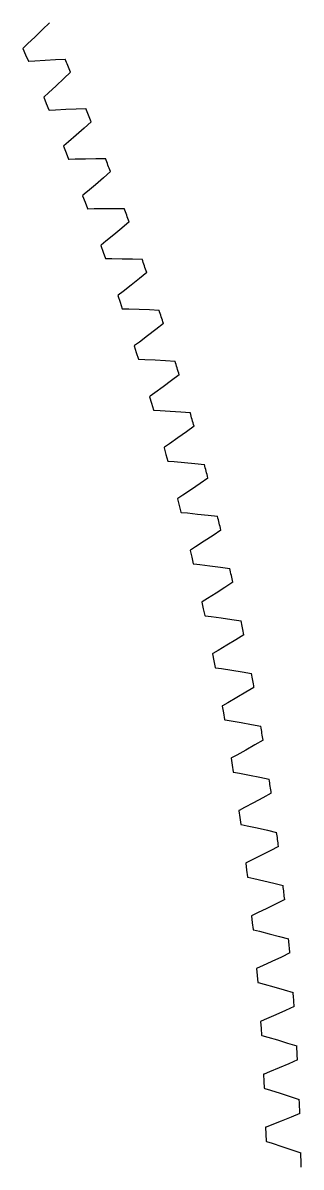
# Model space of a CAD drawing. Extents: x -220 to 220, y -220 to 220.
# Drawn here: x 198.8 to 219.7, y 3.5 to 89.1 of the extents above; entities that cross this region are included whole.
import ezdxf

# ---------------------------------------------------------------- set-up
doc = ezdxf.new("R2010")
doc.units = 0

msp = doc.modelspace()

# ---------------------------------------------------------------- linework, layer by layer
at = {"layer": 'layer0'}
for p, q in [((200.821, 89.126), (200.314, 88.627)), ((200.314, 88.627), (199.746, 88.078)), ((199.19, 87.552), (198.859, 87.245)), ((199.746, 88.078), (199.19, 87.552)), ((198.838, 87.221), (198.835, 87.212)), ((198.835, 87.212), (199.042, 86.738)), ((198.859, 87.245), (198.838, 87.221)), ((199.042, 86.738), (199.248, 86.264)), ((199.248, 86.264), (199.256, 86.26)), ((199.256, 86.26), (199.289, 86.259)), ((199.289, 86.259), (199.739, 86.292)), ((199.739, 86.292), (200.503, 86.342)), ((200.503, 86.342), (201.291, 86.384)), ((201.291, 86.384), (202.002, 86.416)), ((201.9, 84.953), (201.321, 84.415)), ((202.415, 85.443), (201.9, 84.953)), ((201.321, 84.415), (200.756, 83.899)), ((200.398, 83.574), (200.395, 83.566)), ((200.395, 83.566), (200.593, 83.088)), ((200.42, 83.598), (200.398, 83.574)), ((200.756, 83.899), (200.42, 83.598)), ((200.593, 83.088), (200.791, 82.611)), ((200.791, 82.611), (200.799, 82.606)), ((200.799, 82.606), (200.831, 82.605)), ((200.831, 82.605), (201.282, 82.63)), ((201.282, 82.63), (202.046, 82.665)), ((202.046, 82.665), (202.836, 82.694)), ((202.836, 82.694), (203.547, 82.712)), ((203.942, 81.732), (203.418, 81.252)), ((202.83, 80.724), (202.255, 80.219)), ((203.418, 81.252), (202.83, 80.724)), ((201.89, 79.9), (201.888, 79.892)), ((201.888, 79.892), (202.077, 79.411)), ((201.913, 79.924), (201.89, 79.9)), ((202.255, 80.219), (201.913, 79.924)), ((202.077, 79.411), (202.266, 78.93)), ((202.266, 78.93), (202.274, 78.925)), ((202.274, 78.925), (202.306, 78.923)), ((202.306, 78.923), (202.757, 78.94)), ((202.757, 78.94), (203.522, 78.961)), ((203.522, 78.961), (204.312, 78.975)), ((204.312, 78.975), (205.023, 78.98)), ((205.401, 77.993), (204.868, 77.523)), ((204.868, 77.523), (204.27, 77.006)), ((203.339, 76.223), (203.316, 76.2)), ((203.686, 76.511), (203.339, 76.223)), ((204.27, 77.006), (203.686, 76.511)), ((203.316, 76.2), (203.313, 76.191)), ((203.313, 76.191), (203.493, 75.707)), ((203.493, 75.707), (203.674, 75.222)), ((203.674, 75.222), (203.681, 75.218)), ((203.681, 75.218), (203.714, 75.215)), ((203.714, 75.215), (204.165, 75.224)), ((204.165, 75.224), (204.93, 75.231)), ((204.93, 75.231), (205.72, 75.231)), ((205.72, 75.231), (206.432, 75.223)), ((206.249, 73.768), (205.642, 73.262)), ((206.791, 74.229), (206.249, 73.768)), ((205.642, 73.262), (205.05, 72.779)), ((204.674, 72.474), (204.671, 72.465)), ((204.671, 72.465), (204.842, 71.977)), ((204.697, 72.496), (204.674, 72.474)), ((205.05, 72.779), (204.697, 72.496)), ((204.842, 71.977), (205.014, 71.49)), ((205.014, 71.49), (205.021, 71.485)), ((205.021, 71.485), (205.054, 71.482)), ((205.054, 71.482), (205.505, 71.482)), ((205.505, 71.482), (206.27, 71.476)), ((206.27, 71.476), (207.06, 71.461)), ((207.06, 71.461), (207.771, 71.44)), ((208.112, 70.44), (207.562, 69.989)), ((206.946, 69.494), (206.345, 69.021)), ((207.562, 69.989), (206.946, 69.494)), ((205.963, 68.723), (205.96, 68.715)), ((205.96, 68.715), (206.123, 68.224)), ((205.987, 68.745), (205.963, 68.723)), ((206.345, 69.021), (205.987, 68.745)), ((206.123, 68.224), (206.285, 67.733)), ((206.285, 67.733), (206.293, 67.729)), ((206.293, 67.729), (206.325, 67.725)), ((206.325, 67.725), (206.776, 67.717)), ((206.776, 67.717), (207.541, 67.696)), ((207.541, 67.696), (208.331, 67.667)), ((208.331, 67.667), (209.041, 67.633)), ((208.806, 66.186), (208.181, 65.703)), ((209.364, 66.627), (208.806, 66.186)), ((207.571, 65.241), (207.208, 64.972)), ((208.181, 65.703), (207.571, 65.241)), ((207.184, 64.95), (207.181, 64.942)), ((207.181, 64.942), (207.334, 64.448)), ((207.208, 64.972), (207.184, 64.95)), ((207.334, 64.448), (207.488, 63.955)), ((207.488, 63.955), (207.495, 63.95)), ((207.495, 63.95), (207.527, 63.946)), ((207.527, 63.946), (207.979, 63.929)), ((207.979, 63.929), (208.743, 63.895)), ((208.743, 63.895), (209.532, 63.851)), ((209.532, 63.851), (210.242, 63.804)), ((210.546, 62.792), (209.98, 62.362)), ((209.346, 61.89), (208.728, 61.439)), ((209.98, 62.362), (209.346, 61.89)), ((208.336, 61.155), (208.332, 61.147)), ((208.332, 61.147), (208.477, 60.651)), ((208.361, 61.177), (208.336, 61.155)), ((208.728, 61.439), (208.361, 61.177)), ((208.477, 60.651), (208.621, 60.154)), ((208.621, 60.154), (208.629, 60.149)), ((208.629, 60.149), (208.661, 60.145)), ((208.661, 60.145), (209.112, 60.12)), ((209.112, 60.12), (209.875, 60.071)), ((209.875, 60.071), (210.663, 60.013)), ((210.663, 60.013), (211.372, 59.954)), ((211.084, 58.516), (210.442, 58.056)), ((211.658, 58.936), (211.084, 58.516)), ((209.815, 57.617), (209.443, 57.361)), ((210.442, 58.056), (209.815, 57.617)), ((209.418, 57.34), (209.414, 57.332)), ((209.414, 57.332), (209.55, 56.833)), ((209.443, 57.361), (209.418, 57.34)), ((209.55, 56.833), (209.685, 56.334)), ((209.685, 56.334), (209.692, 56.329)), ((209.692, 56.329), (209.724, 56.324)), ((209.724, 56.324), (210.175, 56.291)), ((210.175, 56.291), (210.937, 56.228)), ((210.937, 56.228), (211.724, 56.156)), ((211.724, 56.156), (212.432, 56.083)), ((212.699, 55.061), (212.117, 54.651)), ((211.467, 54.203), (210.832, 53.775)), ((212.117, 54.651), (211.467, 54.203)), ((210.43, 53.506), (210.427, 53.498)), ((210.427, 53.498), (210.553, 52.996)), ((210.456, 53.526), (210.43, 53.506)), ((210.832, 53.775), (210.456, 53.526)), ((210.553, 52.996), (210.679, 52.495)), ((210.679, 52.495), (210.686, 52.49)), ((210.686, 52.49), (210.718, 52.484)), ((210.718, 52.484), (211.168, 52.443)), ((211.168, 52.443), (211.929, 52.366)), ((211.929, 52.366), (212.714, 52.279)), ((212.714, 52.279), (213.42, 52.194)), ((213.08, 50.768), (212.422, 50.331)), ((213.669, 51.167), (213.08, 50.768)), ((211.398, 49.673), (211.373, 49.653)), ((211.779, 49.915), (211.398, 49.673)), ((212.422, 50.331), (211.779, 49.915)), ((211.373, 49.653), (211.369, 49.645)), ((211.369, 49.645), (211.486, 49.142)), ((211.486, 49.142), (211.603, 48.638)), ((211.603, 48.638), (211.61, 48.633)), ((211.61, 48.633), (211.642, 48.626)), ((211.642, 48.626), (212.09, 48.577)), ((212.09, 48.577), (212.85, 48.487)), ((212.85, 48.487), (213.634, 48.386)), ((213.634, 48.386), (214.338, 48.287)), ((214.568, 47.256), (213.972, 46.868)), ((213.305, 46.443), (212.656, 46.039)), ((213.972, 46.868), (213.305, 46.443)), ((212.244, 45.785), (212.24, 45.777)), ((212.24, 45.777), (212.348, 45.271)), ((212.27, 45.804), (212.244, 45.785)), ((212.656, 46.039), (212.27, 45.804)), ((212.348, 45.271), (212.456, 44.765)), ((212.456, 44.765), (212.463, 44.76)), ((212.463, 44.76), (212.494, 44.753)), ((212.494, 44.753), (212.942, 44.695)), ((212.942, 44.695), (213.7, 44.591)), ((213.7, 44.591), (214.482, 44.476)), ((214.482, 44.476), (215.184, 44.364)), ((214.792, 42.952), (214.118, 42.54)), ((215.395, 43.329), (214.792, 42.952)), ((213.461, 42.147), (213.071, 41.919)), ((214.118, 42.54), (213.461, 42.147)), ((213.045, 41.901), (213.041, 41.893)), ((213.041, 41.893), (213.139, 41.385)), ((213.071, 41.919), (213.045, 41.901)), ((213.139, 41.385), (213.238, 40.878)), ((213.238, 40.878), (213.245, 40.872)), ((213.245, 40.872), (213.276, 40.864)), ((213.276, 40.864), (213.723, 40.799)), ((213.723, 40.799), (214.479, 40.681)), ((214.479, 40.681), (215.258, 40.551)), ((215.258, 40.551), (215.959, 40.427)), ((214.859, 38.622), (214.195, 38.242)), ((215.541, 39.022), (214.859, 38.622)), ((216.151, 39.388), (215.541, 39.022)), ((213.775, 38.003), (213.77, 37.995)), ((213.77, 37.995), (213.86, 37.486)), ((213.802, 38.021), (213.775, 38.003)), ((214.195, 38.242), (213.802, 38.021)), ((213.86, 37.486), (213.949, 36.976)), ((213.949, 36.976), (213.956, 36.97)), ((213.956, 36.97), (213.987, 36.962)), ((213.987, 36.962), (214.432, 36.888)), ((214.432, 36.888), (215.186, 36.757)), ((215.186, 36.757), (215.963, 36.613)), ((215.963, 36.613), (216.661, 36.476)), ((216.834, 35.433), (216.218, 35.079)), ((214.858, 34.323), (214.46, 34.11)), ((215.529, 34.691), (214.858, 34.323)), ((216.218, 35.079), (215.529, 34.691)), ((214.433, 34.092), (214.429, 34.084)), ((214.429, 34.084), (214.509, 33.573)), ((214.46, 34.11), (214.433, 34.092)), ((214.509, 33.573), (214.589, 33.063)), ((214.589, 33.063), (214.595, 33.057)), ((214.595, 33.057), (214.626, 33.048)), ((214.626, 33.048), (215.07, 32.966)), ((215.07, 32.966), (215.822, 32.82)), ((215.822, 32.82), (216.596, 32.662)), ((216.596, 32.662), (217.291, 32.513)), ((216.822, 31.124), (216.126, 30.749)), ((217.445, 31.467), (216.822, 31.124)), ((215.02, 30.17), (215.015, 30.162)), ((215.015, 30.162), (215.086, 29.65)), ((215.047, 30.187), (215.02, 30.17)), ((215.449, 30.393), (215.047, 30.187)), ((216.126, 30.749), (215.449, 30.393)), ((215.086, 29.65), (215.157, 29.138)), ((215.157, 29.138), (215.163, 29.132)), ((215.163, 29.132), (215.194, 29.122)), ((215.194, 29.122), (215.637, 29.032)), ((215.637, 29.032), (216.385, 28.873)), ((216.385, 28.873), (217.156, 28.701)), ((217.156, 28.701), (217.849, 28.539)), ((217.983, 27.491), (217.354, 27.158)), ((216.652, 26.797), (215.968, 26.453)), ((217.354, 27.158), (216.652, 26.797)), ((215.535, 26.238), (215.53, 26.23)), ((215.53, 26.23), (215.592, 25.717)), ((215.563, 26.254), (215.535, 26.238)), ((215.968, 26.453), (215.563, 26.254)), ((215.592, 25.717), (215.653, 25.203)), ((215.653, 25.203), (215.659, 25.197)), ((215.659, 25.197), (215.69, 25.187)), ((215.69, 25.187), (216.131, 25.089)), ((216.131, 25.089), (216.876, 24.916)), ((216.876, 24.916), (217.644, 24.73)), ((217.644, 24.73), (218.334, 24.555)), ((217.814, 23.184), (217.105, 22.835)), ((218.449, 23.505), (217.814, 23.184)), ((215.979, 22.297), (215.974, 22.289)), ((215.974, 22.289), (216.025, 21.775)), ((216.007, 22.313), (215.979, 22.297)), ((216.415, 22.505), (216.007, 22.313)), ((217.105, 22.835), (216.415, 22.505)), ((216.025, 21.775), (216.077, 21.26)), ((216.077, 21.26), (216.084, 21.254)), ((216.084, 21.254), (216.114, 21.244)), ((216.114, 21.244), (216.553, 21.137)), ((216.553, 21.137), (217.295, 20.951)), ((217.295, 20.951), (218.059, 20.751)), ((218.059, 20.751), (218.746, 20.563)), ((217.486, 18.866), (216.79, 18.548)), ((218.201, 19.202), (217.486, 18.866)), ((218.842, 19.511), (218.201, 19.202)), ((216.35, 18.348), (216.345, 18.341)), ((216.345, 18.341), (216.387, 17.826)), ((216.378, 18.364), (216.35, 18.348)), ((216.79, 18.548), (216.378, 18.364)), ((216.387, 17.826), (216.429, 17.31)), ((216.429, 17.31), (216.436, 17.304)), ((216.436, 17.304), (216.466, 17.293)), ((216.466, 17.293), (216.903, 17.179)), ((216.903, 17.179), (217.642, 16.979)), ((217.642, 16.979), (218.402, 16.765)), ((218.402, 16.765), (219.085, 16.565)), ((219.162, 15.511), (218.516, 15.214)), ((217.093, 14.586), (216.677, 14.409)), ((217.794, 14.891), (217.093, 14.586)), ((218.516, 15.214), (217.794, 14.891)), ((216.649, 14.394), (216.643, 14.386)), ((216.643, 14.386), (216.676, 13.871)), ((216.677, 14.409), (216.649, 14.394)), ((216.676, 13.871), (216.71, 13.355)), ((216.71, 13.355), (216.716, 13.348)), ((216.716, 13.348), (216.746, 13.336)), ((216.746, 13.336), (217.181, 13.214)), ((217.181, 13.214), (217.915, 13.001)), ((217.915, 13.001), (218.672, 12.773)), ((218.672, 12.773), (219.351, 12.561)), ((218.757, 11.22), (218.03, 10.911)), ((219.409, 11.505), (218.757, 11.22)), ((216.875, 10.434), (216.87, 10.427)), ((216.87, 10.427), (216.894, 9.911)), ((216.904, 10.449), (216.875, 10.434)), ((217.323, 10.618), (216.904, 10.449)), ((218.03, 10.911), (217.323, 10.618)), ((216.894, 9.911), (216.917, 9.394)), ((216.917, 9.394), (216.923, 9.388)), ((216.923, 9.388), (216.953, 9.376)), ((216.953, 9.376), (217.386, 9.246)), ((217.386, 9.246), (218.117, 9.019)), ((218.117, 9.019), (218.869, 8.777)), ((218.869, 8.777), (219.543, 8.552)), ((218.193, 6.927), (217.481, 6.647)), ((218.925, 7.223), (218.193, 6.927)), ((219.582, 7.496), (218.925, 7.223)), ((217.03, 6.472), (217.024, 6.465)), ((217.024, 6.465), (217.039, 5.948)), ((217.059, 6.486), (217.03, 6.472)), ((217.481, 6.647), (217.059, 6.486)), ((217.039, 5.948), (217.053, 5.431)), ((217.053, 5.431), (217.059, 5.424)), ((217.059, 5.424), (217.088, 5.412)), ((217.088, 5.412), (217.518, 5.274)), ((217.518, 5.274), (218.245, 5.034)), ((218.245, 5.034), (218.992, 4.778)), ((218.992, 4.778), (219.663, 4.541))]:
    msp.add_line(p, q, dxfattribs=at)
for start, end in [(22.88546, 23.16105), (21.83895, 22.11454), (20.79244, 21.06803), (19.74593, 20.02152), (18.69941, 18.975), (17.65291, 17.92849), (16.60639, 16.88198), (15.55988, 15.83547), (14.51337, 14.78896), (13.46686, 13.74245), (12.42035, 12.69593), (11.37383, 11.64942), (10.32732, 10.60291), (9.28081, 9.5564), (8.2343, 8.50989), (7.18779, 7.46337), (6.14127, 6.41686), (5.09476, 5.37035), (4.04825, 4.32384), (3.00174, 3.27733), (1.95523, 2.23082), (0.90872, 1.1843)]:
    msp.add_arc((0, 0), 219.71, start, end, dxfattribs=at)
at = {"layer": 'layer1'}
for p, q in [((200.821, 89.126), (200.314, 88.627)), ((200.314, 88.627), (199.746, 88.078)), ((199.19, 87.552), (198.859, 87.245)), ((199.746, 88.078), (199.19, 87.552)), ((198.838, 87.221), (198.835, 87.212)), ((198.835, 87.212), (199.042, 86.738)), ((198.859, 87.245), (198.838, 87.221)), ((199.042, 86.738), (199.248, 86.264)), ((199.248, 86.264), (199.256, 86.26)), ((199.256, 86.26), (199.289, 86.259)), ((199.289, 86.259), (199.739, 86.292)), ((199.739, 86.292), (200.503, 86.342)), ((200.503, 86.342), (201.291, 86.384)), ((201.291, 86.384), (202.002, 86.416)), ((201.9, 84.953), (201.321, 84.415)), ((202.415, 85.443), (201.9, 84.953)), ((201.321, 84.415), (200.756, 83.899)), ((200.398, 83.574), (200.395, 83.566)), ((200.395, 83.566), (200.593, 83.088)), ((200.42, 83.598), (200.398, 83.574)), ((200.756, 83.899), (200.42, 83.598)), ((200.593, 83.088), (200.791, 82.611)), ((200.791, 82.611), (200.799, 82.606)), ((200.799, 82.606), (200.831, 82.605)), ((200.831, 82.605), (201.282, 82.63)), ((201.282, 82.63), (202.046, 82.665)), ((202.046, 82.665), (202.836, 82.694)), ((202.836, 82.694), (203.547, 82.712)), ((203.942, 81.732), (203.418, 81.252)), ((202.83, 80.724), (202.255, 80.219)), ((203.418, 81.252), (202.83, 80.724)), ((201.89, 79.9), (201.888, 79.892)), ((201.888, 79.892), (202.077, 79.411)), ((201.913, 79.924), (201.89, 79.9)), ((202.255, 80.219), (201.913, 79.924)), ((202.077, 79.411), (202.266, 78.93)), ((202.266, 78.93), (202.274, 78.925)), ((202.274, 78.925), (202.306, 78.923)), ((202.306, 78.923), (202.757, 78.94)), ((202.757, 78.94), (203.522, 78.961)), ((203.522, 78.961), (204.312, 78.975)), ((204.312, 78.975), (205.023, 78.98)), ((205.401, 77.993), (204.868, 77.523)), ((204.868, 77.523), (204.27, 77.006)), ((203.339, 76.223), (203.316, 76.2)), ((203.686, 76.511), (203.339, 76.223)), ((204.27, 77.006), (203.686, 76.511)), ((203.316, 76.2), (203.313, 76.191)), ((203.313, 76.191), (203.493, 75.707)), ((203.493, 75.707), (203.674, 75.222)), ((203.674, 75.222), (203.681, 75.218)), ((203.681, 75.218), (203.714, 75.215)), ((203.714, 75.215), (204.165, 75.224)), ((204.165, 75.224), (204.93, 75.231)), ((204.93, 75.231), (205.72, 75.231)), ((205.72, 75.231), (206.432, 75.223)), ((206.249, 73.768), (205.642, 73.262)), ((206.791, 74.229), (206.249, 73.768)), ((205.642, 73.262), (205.05, 72.779)), ((204.674, 72.474), (204.671, 72.465)), ((204.671, 72.465), (204.842, 71.977)), ((204.697, 72.496), (204.674, 72.474)), ((205.05, 72.779), (204.697, 72.496)), ((204.842, 71.977), (205.014, 71.49)), ((205.014, 71.49), (205.021, 71.485)), ((205.021, 71.485), (205.054, 71.482)), ((205.054, 71.482), (205.505, 71.482)), ((205.505, 71.482), (206.27, 71.476)), ((206.27, 71.476), (207.06, 71.461)), ((207.06, 71.461), (207.771, 71.44)), ((208.112, 70.44), (207.562, 69.989)), ((206.946, 69.494), (206.345, 69.021)), ((207.562, 69.989), (206.946, 69.494)), ((205.963, 68.723), (205.96, 68.715)), ((205.96, 68.715), (206.123, 68.224)), ((205.987, 68.745), (205.963, 68.723)), ((206.345, 69.021), (205.987, 68.745)), ((206.123, 68.224), (206.285, 67.733)), ((206.285, 67.733), (206.293, 67.729)), ((206.293, 67.729), (206.325, 67.725)), ((206.325, 67.725), (206.776, 67.717)), ((206.776, 67.717), (207.541, 67.696)), ((207.541, 67.696), (208.331, 67.667)), ((208.331, 67.667), (209.041, 67.633)), ((208.806, 66.186), (208.181, 65.703)), ((209.364, 66.627), (208.806, 66.186)), ((207.571, 65.241), (207.208, 64.972)), ((208.181, 65.703), (207.571, 65.241)), ((207.184, 64.95), (207.181, 64.942)), ((207.181, 64.942), (207.334, 64.448)), ((207.208, 64.972), (207.184, 64.95)), ((207.334, 64.448), (207.488, 63.955)), ((207.488, 63.955), (207.495, 63.95)), ((207.495, 63.95), (207.527, 63.946)), ((207.527, 63.946), (207.979, 63.929)), ((207.979, 63.929), (208.743, 63.895)), ((208.743, 63.895), (209.532, 63.851)), ((209.532, 63.851), (210.242, 63.804)), ((210.546, 62.792), (209.98, 62.362)), ((209.346, 61.89), (208.728, 61.439)), ((209.98, 62.362), (209.346, 61.89)), ((208.336, 61.155), (208.332, 61.147)), ((208.332, 61.147), (208.477, 60.651)), ((208.361, 61.177), (208.336, 61.155)), ((208.728, 61.439), (208.361, 61.177)), ((208.477, 60.651), (208.621, 60.154)), ((208.621, 60.154), (208.629, 60.149)), ((208.629, 60.149), (208.661, 60.145)), ((208.661, 60.145), (209.112, 60.12)), ((209.112, 60.12), (209.875, 60.071)), ((209.875, 60.071), (210.663, 60.013)), ((210.663, 60.013), (211.372, 59.954)), ((211.084, 58.516), (210.442, 58.056)), ((211.658, 58.936), (211.084, 58.516)), ((209.815, 57.617), (209.443, 57.361)), ((210.442, 58.056), (209.815, 57.617)), ((209.418, 57.34), (209.414, 57.332)), ((209.414, 57.332), (209.55, 56.833)), ((209.443, 57.361), (209.418, 57.34)), ((209.55, 56.833), (209.685, 56.334)), ((209.685, 56.334), (209.692, 56.329)), ((209.692, 56.329), (209.724, 56.324)), ((209.724, 56.324), (210.175, 56.291)), ((210.175, 56.291), (210.937, 56.228)), ((210.937, 56.228), (211.724, 56.156)), ((211.724, 56.156), (212.432, 56.083)), ((212.699, 55.061), (212.117, 54.651)), ((211.467, 54.203), (210.832, 53.775)), ((212.117, 54.651), (211.467, 54.203)), ((210.43, 53.506), (210.427, 53.498)), ((210.427, 53.498), (210.553, 52.996)), ((210.456, 53.526), (210.43, 53.506)), ((210.832, 53.775), (210.456, 53.526)), ((210.553, 52.996), (210.679, 52.495)), ((210.679, 52.495), (210.686, 52.49)), ((210.686, 52.49), (210.718, 52.484)), ((210.718, 52.484), (211.168, 52.443)), ((211.168, 52.443), (211.929, 52.366)), ((211.929, 52.366), (212.714, 52.279)), ((212.714, 52.279), (213.42, 52.194)), ((213.08, 50.768), (212.422, 50.331)), ((213.669, 51.167), (213.08, 50.768)), ((211.398, 49.673), (211.373, 49.653)), ((211.779, 49.915), (211.398, 49.673)), ((212.422, 50.331), (211.779, 49.915)), ((211.373, 49.653), (211.369, 49.645)), ((211.369, 49.645), (211.486, 49.142)), ((211.486, 49.142), (211.603, 48.638)), ((211.603, 48.638), (211.61, 48.633)), ((211.61, 48.633), (211.642, 48.626)), ((211.642, 48.626), (212.09, 48.577)), ((212.09, 48.577), (212.85, 48.487)), ((212.85, 48.487), (213.634, 48.386)), ((213.634, 48.386), (214.338, 48.287)), ((214.568, 47.256), (213.972, 46.868)), ((213.305, 46.443), (212.656, 46.039)), ((213.972, 46.868), (213.305, 46.443)), ((212.244, 45.785), (212.24, 45.777)), ((212.24, 45.777), (212.348, 45.271)), ((212.27, 45.804), (212.244, 45.785)), ((212.656, 46.039), (212.27, 45.804)), ((212.348, 45.271), (212.456, 44.765)), ((212.456, 44.765), (212.463, 44.76)), ((212.463, 44.76), (212.494, 44.753)), ((212.494, 44.753), (212.942, 44.695)), ((212.942, 44.695), (213.7, 44.591)), ((213.7, 44.591), (214.482, 44.476)), ((214.482, 44.476), (215.184, 44.364)), ((214.792, 42.952), (214.118, 42.54)), ((215.395, 43.329), (214.792, 42.952)), ((213.461, 42.147), (213.071, 41.919)), ((214.118, 42.54), (213.461, 42.147)), ((213.045, 41.901), (213.041, 41.893)), ((213.041, 41.893), (213.139, 41.385)), ((213.071, 41.919), (213.045, 41.901)), ((213.139, 41.385), (213.238, 40.878)), ((213.238, 40.878), (213.245, 40.872)), ((213.245, 40.872), (213.276, 40.864)), ((213.276, 40.864), (213.723, 40.799)), ((213.723, 40.799), (214.479, 40.681)), ((214.479, 40.681), (215.258, 40.551)), ((215.258, 40.551), (215.959, 40.427)), ((214.859, 38.622), (214.195, 38.242)), ((215.541, 39.022), (214.859, 38.622)), ((216.151, 39.388), (215.541, 39.022)), ((213.775, 38.003), (213.77, 37.995)), ((213.77, 37.995), (213.86, 37.486)), ((213.802, 38.021), (213.775, 38.003)), ((214.195, 38.242), (213.802, 38.021)), ((213.86, 37.486), (213.949, 36.976)), ((213.949, 36.976), (213.956, 36.97)), ((213.956, 36.97), (213.987, 36.962)), ((213.987, 36.962), (214.432, 36.888)), ((214.432, 36.888), (215.186, 36.757)), ((215.186, 36.757), (215.963, 36.613)), ((215.963, 36.613), (216.661, 36.476)), ((216.834, 35.433), (216.218, 35.079)), ((214.858, 34.323), (214.46, 34.11)), ((215.529, 34.691), (214.858, 34.323)), ((216.218, 35.079), (215.529, 34.691)), ((214.433, 34.092), (214.429, 34.084)), ((214.429, 34.084), (214.509, 33.573)), ((214.46, 34.11), (214.433, 34.092)), ((214.509, 33.573), (214.589, 33.063)), ((214.589, 33.063), (214.595, 33.057)), ((214.595, 33.057), (214.626, 33.048)), ((214.626, 33.048), (215.07, 32.966)), ((215.07, 32.966), (215.822, 32.82)), ((215.822, 32.82), (216.596, 32.662)), ((216.596, 32.662), (217.291, 32.513)), ((216.822, 31.124), (216.126, 30.749)), ((217.445, 31.467), (216.822, 31.124)), ((215.02, 30.17), (215.015, 30.162)), ((215.015, 30.162), (215.086, 29.65)), ((215.047, 30.187), (215.02, 30.17)), ((215.449, 30.393), (215.047, 30.187)), ((216.126, 30.749), (215.449, 30.393)), ((215.086, 29.65), (215.157, 29.138)), ((215.157, 29.138), (215.163, 29.132)), ((215.163, 29.132), (215.194, 29.122)), ((215.194, 29.122), (215.637, 29.032)), ((215.637, 29.032), (216.385, 28.873)), ((216.385, 28.873), (217.156, 28.701)), ((217.156, 28.701), (217.849, 28.539)), ((217.983, 27.491), (217.354, 27.158)), ((216.652, 26.797), (215.968, 26.453)), ((217.354, 27.158), (216.652, 26.797)), ((215.535, 26.238), (215.53, 26.23)), ((215.53, 26.23), (215.592, 25.717)), ((215.563, 26.254), (215.535, 26.238)), ((215.968, 26.453), (215.563, 26.254)), ((215.592, 25.717), (215.653, 25.203)), ((215.653, 25.203), (215.659, 25.197)), ((215.659, 25.197), (215.69, 25.187)), ((215.69, 25.187), (216.131, 25.089)), ((216.131, 25.089), (216.876, 24.916)), ((216.876, 24.916), (217.644, 24.73)), ((217.644, 24.73), (218.334, 24.555)), ((217.814, 23.184), (217.105, 22.835)), ((218.449, 23.505), (217.814, 23.184)), ((215.979, 22.297), (215.974, 22.289)), ((215.974, 22.289), (216.025, 21.775)), ((216.007, 22.313), (215.979, 22.297)), ((216.415, 22.505), (216.007, 22.313)), ((217.105, 22.835), (216.415, 22.505)), ((216.025, 21.775), (216.077, 21.26)), ((216.077, 21.26), (216.084, 21.254)), ((216.084, 21.254), (216.114, 21.244)), ((216.114, 21.244), (216.553, 21.137)), ((216.553, 21.137), (217.295, 20.951)), ((217.295, 20.951), (218.059, 20.751)), ((218.059, 20.751), (218.746, 20.563)), ((217.486, 18.866), (216.79, 18.548)), ((218.201, 19.202), (217.486, 18.866)), ((218.842, 19.511), (218.201, 19.202)), ((216.35, 18.348), (216.345, 18.341)), ((216.345, 18.341), (216.387, 17.826)), ((216.378, 18.364), (216.35, 18.348)), ((216.79, 18.548), (216.378, 18.364)), ((216.387, 17.826), (216.429, 17.31)), ((216.429, 17.31), (216.436, 17.304)), ((216.436, 17.304), (216.466, 17.293)), ((216.466, 17.293), (216.903, 17.179)), ((216.903, 17.179), (217.642, 16.979)), ((217.642, 16.979), (218.402, 16.765)), ((218.402, 16.765), (219.085, 16.565)), ((219.162, 15.511), (218.516, 15.214)), ((217.093, 14.586), (216.677, 14.409)), ((217.794, 14.891), (217.093, 14.586)), ((218.516, 15.214), (217.794, 14.891)), ((216.649, 14.394), (216.643, 14.386)), ((216.643, 14.386), (216.676, 13.871)), ((216.677, 14.409), (216.649, 14.394)), ((216.676, 13.871), (216.71, 13.355)), ((216.71, 13.355), (216.716, 13.348)), ((216.716, 13.348), (216.746, 13.336)), ((216.746, 13.336), (217.181, 13.214)), ((217.181, 13.214), (217.915, 13.001)), ((217.915, 13.001), (218.672, 12.773)), ((218.672, 12.773), (219.351, 12.561)), ((218.757, 11.22), (218.03, 10.911)), ((219.409, 11.505), (218.757, 11.22)), ((216.875, 10.434), (216.87, 10.427)), ((216.87, 10.427), (216.894, 9.911)), ((216.904, 10.449), (216.875, 10.434)), ((217.323, 10.618), (216.904, 10.449)), ((218.03, 10.911), (217.323, 10.618)), ((216.894, 9.911), (216.917, 9.394)), ((216.917, 9.394), (216.923, 9.388)), ((216.923, 9.388), (216.953, 9.376)), ((216.953, 9.376), (217.386, 9.246)), ((217.386, 9.246), (218.117, 9.019)), ((218.117, 9.019), (218.869, 8.777)), ((218.869, 8.777), (219.543, 8.552)), ((218.193, 6.927), (217.481, 6.647)), ((218.925, 7.223), (218.193, 6.927)), ((219.582, 7.496), (218.925, 7.223)), ((217.03, 6.472), (217.024, 6.465)), ((217.024, 6.465), (217.039, 5.948)), ((217.059, 6.486), (217.03, 6.472)), ((217.481, 6.647), (217.059, 6.486)), ((217.039, 5.948), (217.053, 5.431)), ((217.053, 5.431), (217.059, 5.424)), ((217.059, 5.424), (217.088, 5.412)), ((217.088, 5.412), (217.518, 5.274)), ((217.518, 5.274), (218.245, 5.034)), ((218.245, 5.034), (218.992, 4.778)), ((218.992, 4.778), (219.663, 4.541))]:
    msp.add_line(p, q, dxfattribs=at)
for start, end in [(22.88546, 23.16105), (21.83895, 22.11454), (20.79244, 21.06803), (19.74593, 20.02152), (18.69941, 18.975), (17.65291, 17.92849), (16.60639, 16.88198), (15.55988, 15.83547), (14.51337, 14.78896), (13.46686, 13.74245), (12.42035, 12.69593), (11.37383, 11.64942), (10.32732, 10.60291), (9.28081, 9.5564), (8.2343, 8.50989), (7.18779, 7.46337), (6.14127, 6.41686), (5.09476, 5.37035), (4.04825, 4.32384), (3.00174, 3.27733), (1.95523, 2.23082), (0.90872, 1.1843)]:
    msp.add_arc((0, 0), 219.71, start, end, dxfattribs=at)

doc.saveas('drawing.dxf')
